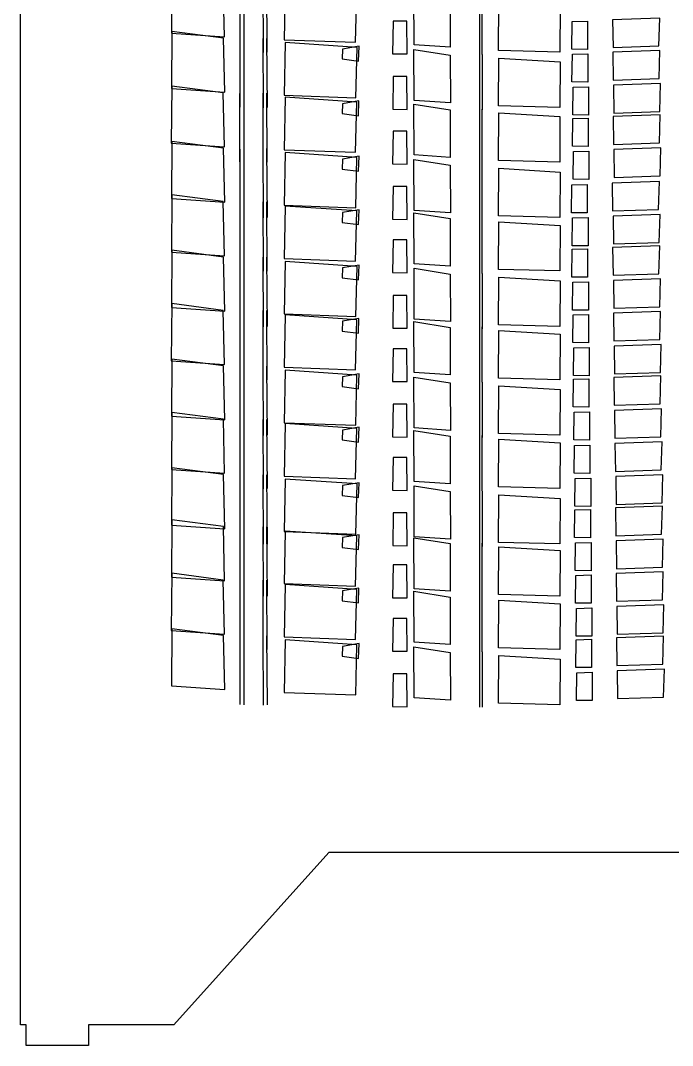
# Model space of a CAD drawing. Extents: x 1 to 156, y 0 to 242.
# Drawn here: x 0.7 to 75.9, y 0 to 118.2 of the extents above; entities that cross this region are included whole.
import ezdxf

# ---------------------------------------------------------------- set-up
doc = ezdxf.new("R2010")
doc.units = 0
doc.layers.get('0').update_dxf_attribs({"linetype": 'CONTINUOUS'})

msp = doc.modelspace()

# ---------------------------------------------------------------- linework, layer by layer
at = {"color": 7}
for points in [[(155.857888, 227.006321), (155.857888, 2.400009), (155.19744, 2.400009), (155.19744, 0.000009), (147.997432, 0.000009), (147.997432, 2.400009), (138.158544, 2.400009), (120.30116, 22.277977), (36.214606, 22.277977), (18.357232, 2.400009), (8.518303, 2.400009), (8.518303, 0.000009), (1.318303, 0.000009), (1.318303, 2.400009), (0.657896, 2.400009), (0.657896, 2.400009), (0.657896, 2.400009), (0.657896, 227.00637)], [(25.948174, 122.506505), (25.948174, 114.619297)], [(26.457994, 114.589313), (26.457994, 122.476505)], [(28.677204, 114.559321), (28.647212, 122.566473)], [(29.037077, 122.566473), (29.097053, 114.589313)], [(53.618103, 120.722161), (53.618103, 114.318049)], [(53.93619, 114.318049), (53.93619, 120.700953)], [(25.957798, 116.112353), (25.957798, 108.225153)], [(26.467617, 108.195161), (26.467617, 116.082369)], [(28.686827, 108.165177), (28.656835, 116.172329)], [(29.0467, 116.172329), (29.106676, 108.195161)], [(53.627726, 114.328017), (53.627726, 107.923905)], [(53.945812, 107.923905), (53.945812, 114.306809)], [(25.943977, 109.810833), (25.943977, 101.923633)], [(26.453795, 101.893649), (26.453795, 109.780841)], [(28.673008, 101.863665), (28.643016, 109.870809)], [(29.03288, 109.870809), (29.092856, 101.893649)], [(53.613907, 108.026497), (53.613907, 101.622385)], [(53.931992, 101.622385), (53.931992, 108.005289)], [(25.9536, 103.416689), (25.9536, 95.529489)], [(26.46342, 95.499497), (26.46342, 103.386705)], [(28.68263, 95.469513), (28.652638, 103.476665)], [(29.042503, 103.476665), (29.102479, 95.499497)], [(53.62353, 101.632353), (53.62353, 95.228233)], [(53.941615, 95.228233), (53.941615, 101.611145)], [(25.948789, 97.257089), (25.948789, 89.369889)], [(26.458607, 89.339897), (26.458607, 97.227097)], [(28.677819, 89.309913), (28.647827, 97.317065)], [(29.037691, 97.317065), (29.097667, 89.339897)], [(53.618718, 95.472745), (53.618718, 89.068633)], [(53.936804, 89.068633), (53.936804, 95.451537)], [(25.958412, 90.862945), (25.958412, 82.975737)], [(26.468232, 82.945753), (26.468232, 90.832945)], [(28.687442, 82.915769), (28.65745, 90.922913)], [(29.047314, 90.922913), (29.10729, 82.945753)], [(53.628342, 89.078601), (53.628342, 82.674489)], [(53.946427, 82.674489), (53.946427, 89.057393)], [(25.945172, 84.712609), (25.945172, 76.825409)], [(26.45499, 76.795417), (26.45499, 84.682617)], [(28.674202, 76.765433), (28.64421, 84.772585)], [(29.034074, 84.772585), (29.09405, 76.795417)], [(53.6151, 82.928265), (53.6151, 76.524153)], [(53.933186, 76.524153), (53.933186, 82.907057)], [(25.954794, 78.318457), (25.954794, 70.431257)], [(26.464614, 70.401273), (26.464614, 78.288465)], [(28.683825, 70.371281), (28.653833, 78.378433)], [(29.043698, 78.378433), (29.103674, 70.401273)], [(53.624724, 76.534121), (53.624724, 70.130009)], [(53.942809, 70.130009), (53.942809, 76.512913)], [(25.949982, 72.158857), (25.949982, 64.271657)], [(26.459802, 64.241665), (26.459802, 72.128873)], [(28.679014, 64.211689), (28.649022, 72.218833)], [(29.038886, 72.218833), (29.098862, 64.241665)], [(53.619912, 70.374521), (53.619912, 63.970409)], [(53.937998, 63.970409), (53.937998, 70.353313)], [(25.959606, 65.764713), (25.959606, 57.877513)], [(26.469426, 57.847521), (26.469426, 65.734721)], [(28.688636, 57.817545), (28.658644, 65.824689)], [(29.048509, 65.824689), (29.108485, 57.847521)], [(53.629534, 63.980369), (53.629534, 57.576257)], [(53.947621, 57.576257), (53.947621, 63.959169)], [(25.95058, 59.763897), (25.95058, 51.876705)], [(26.460399, 51.846713), (26.460399, 59.733905)], [(28.679609, 51.816713), (28.649616, 59.823873)], [(29.039482, 59.823873), (29.099458, 51.846713)], [(53.62051, 57.979553), (53.62051, 51.575449)], [(53.938596, 51.575449), (53.938596, 57.958361)], [(25.945768, 53.604305), (25.945768, 45.717097)], [(26.455588, 45.687113), (26.455588, 53.574313)], [(28.674798, 45.657113), (28.644806, 53.664273)], [(29.03467, 53.664273), (29.094646, 45.687113)], [(53.615698, 51.819953), (53.615698, 45.415849)], [(53.933784, 45.415849), (53.933784, 51.798745)], [(25.955391, 47.210145), (25.955391, 39.322945)], [(26.465211, 39.292953), (26.465211, 47.180169)], [(28.684421, 39.262969), (28.654429, 47.270137)], [(29.044294, 47.270137), (29.10427, 39.292953)], [(53.625322, 45.425809), (53.625322, 39.021697)], [(53.943407, 39.021697), (53.943407, 45.404601)]]:
    msp.add_lwpolyline(points, dxfattribs=at)
for points in [[(24.208792, 116.358681), (24.058846, 122.596465), (18.120955, 123.376193), (18.060979, 116.778537), (24.208792, 116.358681)], [(39.323422, 115.728905), (39.473367, 121.516849), (31.19631, 122.086649), (31.076351, 116.028801), (39.323422, 115.728905)], [(50.225196, 120.637337), (50.246404, 115.145065), (46.068886, 115.420745), (46.047678, 121.294705), (50.225196, 120.637337)], [(62.906186, 119.852729), (62.884978, 114.593721), (55.802285, 114.784577), (55.844693, 120.276841), (62.906186, 119.852729)], [(68.975578, 118.332233), (69.017986, 115.130169), (74.319402, 115.299817), (74.404231, 118.523081), (68.975578, 118.332233)], [(43.651439, 118.177481), (43.587823, 114.402865), (45.263071, 114.381665), (45.220663, 118.177489), (43.651439, 118.177481)], [(64.310332, 118.120177), (66.091607, 118.162577), (66.091607, 114.896897), (64.267921, 114.918097), (64.310332, 118.120177)], [(24.218416, 109.964529), (24.068469, 116.202321), (18.130578, 116.982041), (18.070602, 110.384393), (24.218416, 109.964529)], [(39.333045, 109.334761), (39.48299, 115.122705), (31.205933, 115.692505), (31.085977, 109.634649), (39.333045, 109.334761)], [(37.803587, 114.942769), (37.773595, 113.803177), (39.662924, 113.563257), (39.7229, 115.272649), (37.803587, 114.942769)], [(50.234819, 114.243185), (50.256027, 108.750921), (46.07851, 109.026593), (46.057302, 114.900561), (50.234819, 114.243185)], [(68.991846, 114.572417), (69.034254, 111.370353), (74.335671, 111.540001), (74.420494, 114.763257), (68.991846, 114.572417)], [(62.915809, 113.458585), (62.894601, 108.199577), (55.811906, 108.390433), (55.854314, 113.882697), (62.915809, 113.458585)], [(64.326601, 114.360361), (66.107876, 114.402761), (66.107876, 111.137081), (64.284189, 111.158281), (64.326601, 114.360361)], [(43.661062, 111.783337), (43.597446, 108.008721), (45.272695, 107.987521), (45.230287, 111.783337), (43.661062, 111.783337)], [(24.204596, 103.663017), (24.054649, 109.900801), (18.116758, 110.680521), (18.056782, 104.082865), (24.204596, 103.663017)], [(64.409553, 110.554633), (66.190828, 110.597033), (66.190828, 107.331361), (64.367141, 107.352561), (64.409553, 110.554633)], [(69.074798, 110.766689), (69.117206, 107.564625), (74.418626, 107.734273), (74.503452, 110.957537), (69.074798, 110.766689)], [(39.319226, 103.033241), (39.469171, 108.821185), (31.192113, 109.390985), (31.072154, 103.333137), (39.319226, 103.033241)], [(37.789768, 108.641249), (37.759776, 107.501657), (39.649105, 107.261737), (39.709081, 108.971137), (37.789768, 108.641249)], [(50.221, 107.941673), (50.242208, 102.449401), (46.06469, 102.725073), (46.043482, 108.599049), (50.221, 107.941673)], [(62.90199, 107.157065), (62.880782, 101.898057), (55.798086, 102.088913), (55.840494, 107.581177), (62.90199, 107.157065)], [(64.368075, 106.939457), (66.149351, 106.981857), (66.149351, 103.716177), (64.325663, 103.737377), (64.368075, 106.939457)], [(69.033322, 107.151505), (69.07573, 103.949457), (74.37715, 104.119105), (74.461971, 107.342361), (69.033322, 107.151505)], [(43.647242, 105.481817), (43.583626, 101.707209), (45.258875, 101.686009), (45.216467, 105.481825), (43.647242, 105.481817)], [(24.214218, 97.268873), (24.064271, 103.506649), (18.126381, 104.286377), (18.066405, 97.688721), (24.214218, 97.268873)], [(39.328848, 96.639097), (39.478794, 102.427041), (31.201736, 102.996833), (31.081779, 96.938993), (39.328848, 96.639097)], [(64.451027, 103.133721), (66.232303, 103.176121), (66.232303, 99.910449), (64.408616, 99.931649), (64.451027, 103.133721)], [(69.116274, 103.345785), (69.158682, 100.143729), (74.460102, 100.313377), (74.544922, 103.536633), (69.116274, 103.345785)], [(37.79939, 102.247105), (37.769398, 101.107513), (39.658727, 100.867593), (39.718703, 102.576985), (37.79939, 102.247105)], [(50.230622, 101.547521), (50.25183, 96.055249), (46.074313, 96.330937), (46.053105, 102.204905), (50.230622, 101.547521)], [(62.911613, 100.762913), (62.890405, 95.503905), (55.807711, 95.694761), (55.850119, 101.187033), (62.911613, 100.762913)], [(68.935934, 99.477489), (68.978342, 96.275433), (74.279759, 96.445081), (74.364588, 99.668337), (68.935934, 99.477489)], [(43.656866, 99.087665), (43.59325, 95.313057), (45.268498, 95.291857), (45.22609, 99.087665), (43.656866, 99.087665)], [(64.270688, 99.265425), (66.051964, 99.307825), (66.051964, 96.042161), (64.228276, 96.063361), (64.270688, 99.265425)], [(24.209408, 91.109273), (24.05946, 97.347057), (18.12157, 98.126769), (18.061594, 91.529121), (24.209408, 91.109273)], [(39.324037, 90.479489), (39.473982, 96.267441), (31.196924, 96.837233), (31.076966, 90.779393), (39.324037, 90.479489)], [(37.794579, 96.087505), (37.764587, 94.947905), (39.653915, 94.707993), (39.713891, 96.417385), (37.794579, 96.087505)], [(50.22581, 95.387921), (50.247018, 89.895657), (46.0695, 90.171329), (46.048292, 96.045305), (50.22581, 95.387921)], [(69.018886, 95.671761), (69.061294, 92.469713), (74.362714, 92.639353), (74.447539, 95.862617), (69.018886, 95.671761)], [(62.906801, 94.603313), (62.885593, 89.344313), (55.802899, 89.535161), (55.845307, 95.027433), (62.906801, 94.603313)], [(64.353641, 95.459705), (66.134916, 95.502105), (66.134916, 92.236425), (64.311229, 92.257625), (64.353641, 95.459705)], [(43.652054, 92.928065), (43.588438, 89.153457), (45.263686, 89.132257), (45.221278, 92.928065), (43.652054, 92.928065)], [(68.97741, 92.056585), (69.019818, 88.854529), (74.321237, 89.024177), (74.406059, 92.247433), (68.97741, 92.056585)], [(24.21903, 84.715129), (24.069083, 90.952905), (18.131193, 91.732633), (18.071217, 85.134969), (24.21903, 84.715129)], [(64.312162, 91.844529), (66.093439, 91.886929), (66.093439, 88.621249), (64.269751, 88.642449), (64.312162, 91.844529)], [(39.333659, 84.085345), (39.483605, 89.873289), (31.206547, 90.443089), (31.086591, 84.385249), (39.333659, 84.085345)], [(37.804202, 89.693353), (37.77421, 88.553761), (39.66354, 88.313841), (39.723516, 90.023241), (37.804202, 89.693353)], [(50.235434, 88.993777), (50.256642, 83.501505), (46.079126, 83.777185), (46.057918, 89.651153), (50.235434, 88.993777)], [(62.916424, 88.209169), (62.895216, 82.950161), (55.812522, 83.141017), (55.85493, 88.633281), (62.916424, 88.209169)], [(64.395115, 88.038801), (66.176391, 88.081201), (66.176391, 84.815521), (64.352703, 84.836721), (64.395115, 88.038801)], [(69.060361, 88.250857), (69.102769, 85.048801), (74.40419, 85.218449), (74.48901, 88.441713), (69.060361, 88.250857)], [(43.661678, 86.533921), (43.598054, 82.759313), (45.273302, 82.738113), (45.230894, 86.533929), (43.661678, 86.533921)], [(24.20579, 78.564785), (24.055842, 84.802577), (18.117952, 85.582289), (18.057976, 78.984641), (24.20579, 78.564785)], [(39.320419, 77.935009), (39.470365, 83.722961), (31.193306, 84.292753), (31.073349, 78.234905), (39.320419, 77.935009)], [(64.411383, 84.278993), (66.192659, 84.321393), (66.192659, 81.055713), (64.368972, 81.076913), (64.411383, 84.278993)], [(69.07663, 84.491049), (69.119038, 81.288985), (74.420458, 81.458633), (74.505279, 84.681897), (69.07663, 84.491049)], [(37.790961, 83.543017), (37.760969, 82.403425), (39.650297, 82.163513), (39.710273, 83.872897), (37.790961, 83.543017)], [(50.222194, 82.843441), (50.243402, 77.351177), (46.065885, 77.626849), (46.044677, 83.500825), (50.222194, 82.843441)], [(62.903183, 82.058833), (62.881975, 76.799825), (55.799282, 76.990681), (55.84169, 82.482953), (62.903183, 82.058833)], [(64.494336, 80.473265), (66.275611, 80.515665), (66.275611, 77.249993), (64.451923, 77.271193), (64.494336, 80.473265)], [(69.159582, 80.685321), (69.20199, 77.483257), (74.50341, 77.652905), (74.588231, 80.876169), (69.159582, 80.685321)], [(43.648436, 80.383585), (43.58482, 76.608977), (45.260068, 76.587777), (45.21766, 80.383585), (43.648436, 80.383585)], [(24.215413, 72.170649), (24.065466, 78.408425), (18.127575, 79.188145), (18.067599, 72.590489), (24.215413, 72.170649)], [(39.330042, 71.540865), (39.479988, 77.328809), (31.20293, 77.898601), (31.082974, 71.840761), (39.330042, 71.540865)], [(37.800585, 77.148873), (37.770593, 76.009273), (39.659922, 75.769361), (39.719898, 77.478761), (37.800585, 77.148873)], [(50.231817, 76.449297), (50.253025, 70.957025), (46.075506, 71.232705), (46.054298, 77.106673), (50.231817, 76.449297)], [(64.452858, 76.858089), (66.234134, 76.900489), (66.234134, 73.634817), (64.410446, 73.656017), (64.452858, 76.858089)], [(69.118104, 77.070145), (69.160512, 73.868089), (74.461935, 74.037737), (74.546755, 77.260993), (69.118104, 77.070145)], [(62.912806, 75.664681), (62.891598, 70.405681), (55.808904, 70.596529), (55.851312, 76.088801), (62.912806, 75.664681)], [(43.658059, 73.989433), (43.594443, 70.214833), (45.269692, 70.193633), (45.227284, 73.989441), (43.658059, 73.989433)], [(69.201057, 73.264417), (69.243465, 70.062361), (74.544886, 70.232009), (74.629707, 73.455265), (69.201057, 73.264417)], [(24.210601, 66.011041), (24.060654, 72.248825), (18.122764, 73.028545), (18.062788, 66.430897), (24.210601, 66.011041)], [(64.53581, 73.052361), (66.317086, 73.094761), (66.317086, 69.829097), (64.493398, 69.850297), (64.53581, 73.052361)], [(39.32523, 65.381265), (39.475177, 71.169209), (31.198118, 71.739009), (31.07816, 65.681161), (39.32523, 65.381265)], [(37.795773, 70.989273), (37.765781, 69.849681), (39.65511, 69.609761), (39.715086, 71.319153), (37.795773, 70.989273)], [(50.227006, 70.289689), (50.248214, 64.797425), (46.070697, 65.073097), (46.049489, 70.947073), (50.227006, 70.289689)], [(62.907994, 69.505089), (62.886786, 64.246081), (55.804093, 64.436937), (55.846501, 69.929201), (62.907994, 69.505089)], [(64.580951, 69.220217), (66.362226, 69.262617), (66.362226, 65.996945), (64.538539, 66.018145), (64.580951, 69.220217)], [(69.246197, 69.432273), (69.288605, 66.230225), (74.590022, 66.399873), (74.674849, 69.623129), (69.246197, 69.432273)], [(43.653248, 67.829841), (43.589632, 64.055233), (45.264881, 64.034033), (45.222473, 67.829857), (43.653248, 67.829841)], [(24.220224, 59.616897), (24.070278, 65.854681), (18.132387, 66.634401), (18.072411, 60.036761), (24.220224, 59.616897)], [(39.334854, 58.987129), (39.484799, 64.775065), (31.207741, 65.344857), (31.087784, 59.287017), (39.334854, 58.987129)], [(64.663903, 65.414497), (66.445179, 65.456897), (66.445179, 62.191217), (64.621492, 62.212417), (64.663903, 65.414497)], [(69.32915, 65.626553), (69.371558, 62.424497), (74.672975, 62.594153), (74.757801, 65.817401), (69.32915, 65.626553)], [(37.805396, 64.595129), (37.775404, 63.455529), (39.664732, 63.215617), (39.724708, 64.925009), (37.805396, 64.595129)], [(50.236628, 63.895545), (50.257836, 58.403281), (46.080318, 58.678953), (46.05911, 64.552929), (50.236628, 63.895545)], [(62.917618, 63.110937), (62.89641, 57.851937), (55.813717, 58.042777), (55.856125, 63.535057), (62.917618, 63.110937)], [(64.622426, 61.799329), (66.403702, 61.841729), (66.403702, 58.576057), (64.580014, 58.597337), (64.622426, 61.799329)], [(69.287672, 62.011385), (69.33008, 58.809329), (74.631498, 58.978961), (74.716324, 62.202225), (69.287672, 62.011385)], [(24.211198, 53.616073), (24.061251, 59.853873), (18.12336, 60.633601), (18.063384, 54.035921), (24.211198, 53.616073)], [(43.66287, 61.435697), (43.599254, 57.661089), (45.274503, 57.639809), (45.232095, 61.435633), (43.66287, 61.435697)], [(39.325829, 52.986297), (39.475774, 58.774241), (31.198714, 59.344049), (31.078758, 53.286193), (39.325829, 52.986297)], [(37.796371, 58.594313), (37.766379, 57.454721), (39.655709, 57.214801), (39.715685, 58.924201), (37.796371, 58.594313)], [(50.227603, 57.894745), (50.248811, 52.402473), (46.071294, 52.678145), (46.050086, 58.552113), (50.227603, 57.894745)], [(64.705378, 57.993609), (66.486654, 58.036009), (66.486654, 54.770345), (64.662966, 54.791545), (64.705378, 57.993609)], [(69.370624, 58.205665), (69.413032, 55.003601), (74.71445, 55.173257), (74.799277, 58.396513), (69.370624, 58.205665)], [(62.908593, 57.110129), (62.887385, 51.851129), (55.80469, 52.041977), (55.847098, 57.534241), (62.908593, 57.110129)], [(24.206386, 47.456481), (24.056439, 53.694265), (18.11855, 54.473985), (18.058574, 47.876329), (24.206386, 47.456481)], [(43.653846, 55.434873), (43.59023, 51.660257), (45.265479, 51.639057), (45.223071, 55.434857), (43.653846, 55.434873)], [(69.386893, 54.445841), (69.429301, 51.243785), (74.730719, 51.413441), (74.815545, 54.636697), (69.386893, 54.445841)], [(64.721646, 54.233793), (66.502922, 54.276193), (66.502922, 51.010521), (64.679234, 51.031721), (64.721646, 54.233793)], [(39.321017, 46.826705), (39.470963, 52.614641), (31.193902, 53.184457), (31.073945, 47.126593), (39.321017, 46.826705)], [(37.791559, 52.434713), (37.761567, 51.295129), (39.650896, 51.055209), (39.710872, 52.764601), (37.791559, 52.434713)], [(50.222792, 51.735129), (50.244, 46.242865), (46.066483, 46.518529), (46.045275, 52.392513), (50.222792, 51.735129)], [(62.903782, 50.950529), (62.882574, 45.691521), (55.79988, 45.882377), (55.842288, 51.374649), (62.903782, 50.950529)], [(64.804598, 50.428065), (66.585875, 50.470465), (66.585875, 47.204801), (64.762187, 47.226001), (64.804598, 50.428065)], [(69.469846, 50.640121), (69.512278, 47.438057), (74.813696, 47.607713), (74.898522, 50.830969), (69.469846, 50.640121)], [(43.649034, 49.275273), (43.585418, 45.500657), (45.260667, 45.479457), (45.218259, 49.275257), (43.649034, 49.275273)], [(24.21601, 41.062337), (24.066062, 47.300113), (18.128172, 48.079841), (18.068196, 41.482185), (24.21601, 41.062337)], [(39.330641, 40.432561), (39.480586, 46.220505), (31.203525, 46.790297), (31.083569, 40.732449), (39.330641, 40.432561)], [(37.801182, 46.040553), (37.77119, 44.900961), (39.660519, 44.661065), (39.720495, 46.370441), (37.801182, 46.040553)], [(64.763121, 46.812881), (66.544397, 46.855281), (66.544397, 43.589601), (64.72071, 43.610801), (64.763121, 46.812881)], [(69.428367, 47.024937), (69.470775, 43.822889), (74.772195, 43.992521), (74.857015, 47.215785), (69.428367, 47.024937)], [(50.232414, 45.340985), (50.253622, 39.848713), (46.076105, 40.124385), (46.054897, 45.998377), (50.232414, 45.340985)], [(62.913404, 44.556385), (62.892196, 39.297369), (55.809502, 39.488217), (55.85191, 44.980481), (62.913404, 44.556385)], [(43.658657, 42.881129), (43.595041, 39.106521), (45.27029, 39.085321), (45.227882, 42.881137), (43.658657, 42.881129)], [(64.846074, 43.007153), (66.627349, 43.049553), (66.627349, 39.783873), (64.803662, 39.805073), (64.846074, 43.007153)], [(69.511317, 43.219209), (69.553749, 40.017161), (74.855171, 40.186809), (74.939998, 43.410073), (69.511317, 43.219209)]]:
    msp.add_lwpolyline(points, close=True, dxfattribs=at)

doc.saveas('drawing.dxf')
